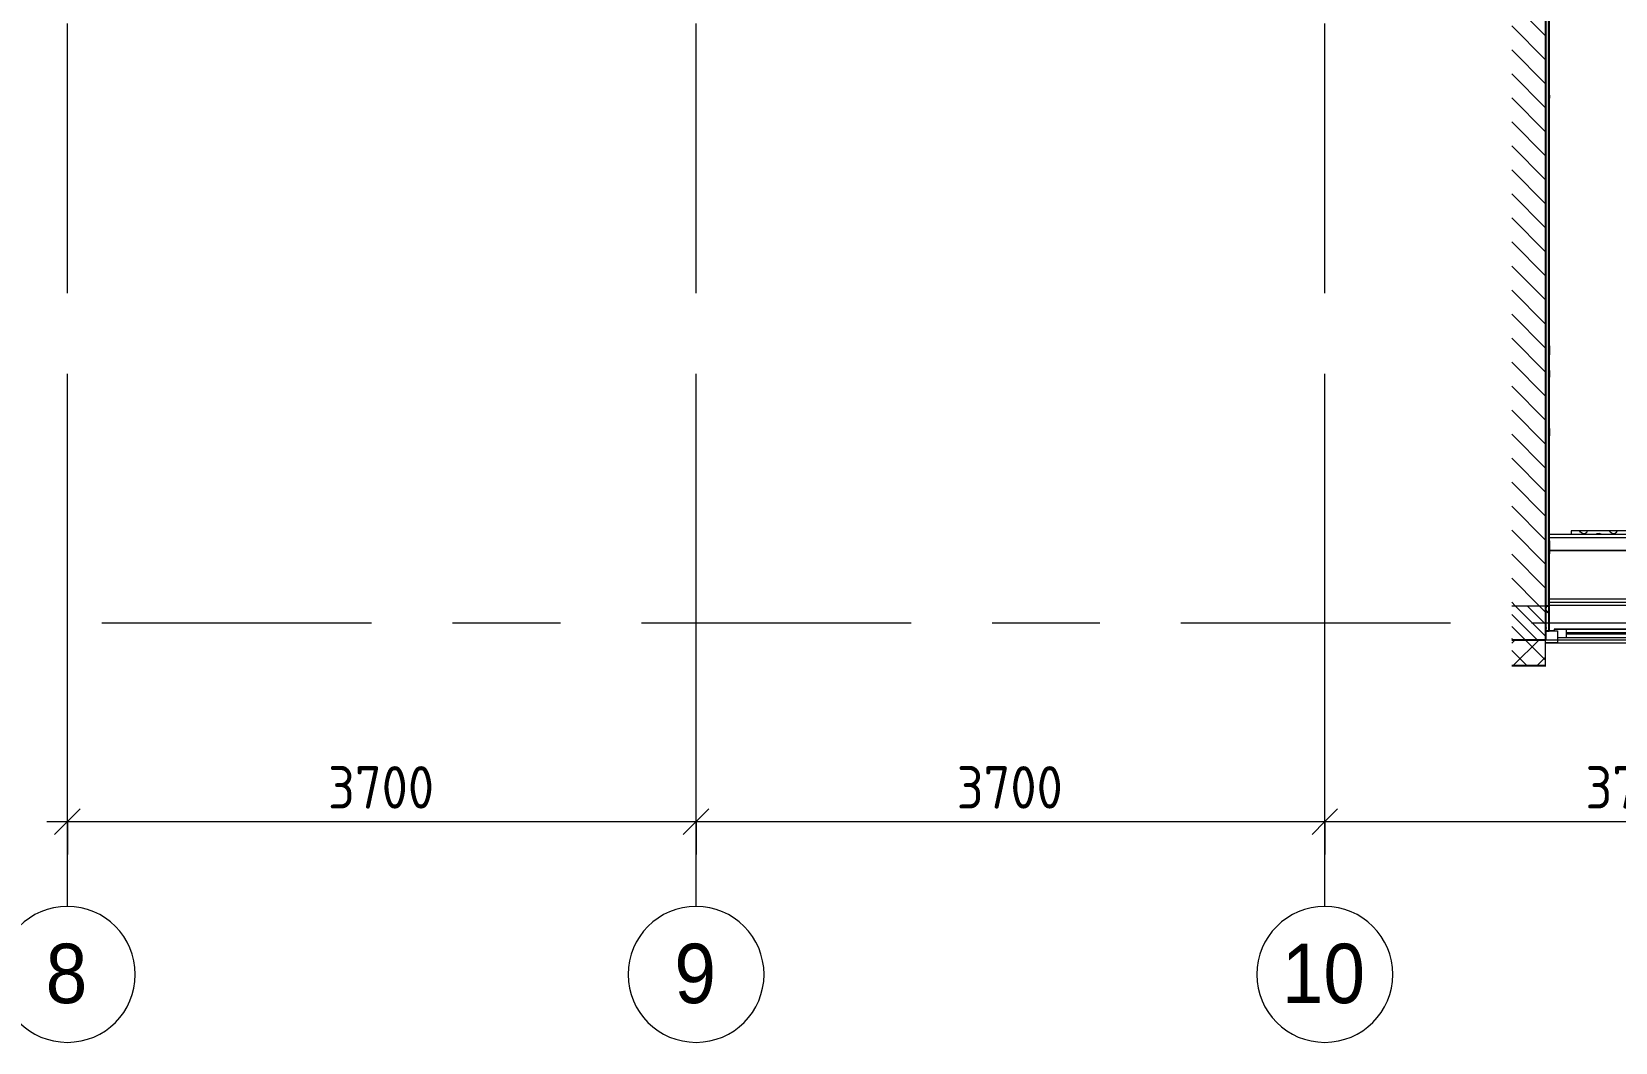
# Model space of a CAD drawing. Header units: millimetres. Extents: x 16345 to 138513, y -2470 to 23828.
# Drawn here: x 22000 to 31320, y -2470 to 3480 of the extents above; entities that cross this region are included whole.
import ezdxf

# ---------------------------------------------------------------- set-up
doc = ezdxf.new("R2010")
doc.units = ezdxf.units.MM
doc.linetypes.add('Осевая', pattern=[3175, 635, -476.25, 1587.5, -476.25])
for name, color, linetype, lineweight in [('A-ANNO-DIMS', 7, 'Continuous', 9), ('A-ANNO-DIMS-100', 7, 'Continuous', 9), ('A-GLAZ', 7, 'Continuous', 9), ('A-GLAZ-1', 7, 'Continuous', 13), ('A-WALL', 7, 'Continuous', 9), ('I-WALL', 7, 'Continuous', 9), ('Знаки', 7, 'Continuous', 9), ('Оси', 7, 'Continuous', 9), ('Оси-1', 7, 'Continuous', 20), ('Оси-2', 7, 'Осевая', 9)]:
    doc.layers.add(name, color=color, linetype=linetype, lineweight=lineweight)
for name, color, linetype, lineweight, true_color in [('A-WALL-1', 7, 'Continuous', 13, 0x3c3c3c), ('A-WALL-3', 7, 'Continuous', 25, 0x3c3c3c), ('A-WALL-FNSH-1', 7, 'Continuous', 13, 0x3c3c3c), ('A-WALL-FNSH-2', 7, 'Continuous', 9, 0x3c3c3c)]:
    doc.layers.add(name, color=color, linetype=linetype, lineweight=lineweight, true_color=true_color)
doc.styles.add('Arial', font='arial.ttf', dxfattribs={"width": 0.9, "height": 350})
doc.styles.add('ISOCPEUR', font='isocpeur.ttf', dxfattribs={"width": 0.9, "height": 250})
doc.dimstyles.new('ISO-2_5_0_9К_БОЛЬШОЙ', dxfattribs={"dimscale": 304.8, "dimtxt": 248.995294, "dimasz": 0.492126, "dimexe": 0.393701, "dimexo": 0.984252, "dimgap": 0, "dimtad": 1, "dimdec": 0, "dimrnd": 10, "dimzin": 0, "dimdsep": 46, "dimtxsty": 'ISOCPEUR', "dimblk1": 'OBLIQUE', "dimblk2": 'OBLIQUE', "dimsah": 1, "dimcen": 0.09, "dimdle": 0.393701, "dimazin": 0, "dimtfac": 1, "dimtdec": 4, "dimtix": 1, "dimtmove": 0, "dimatfit": 3, "dimfxl": 1, "dimtvp": 1, "dimtolj": 1, "dimtzin": 0, "dimarcsym": 2})
pattern_1 = [(0, (0, 0), (121.92, 30.48), [10.058, -81.382, 10.058, -81.382, -487.68]), (0, (0, 0), (121.92, 30.48), [-182.88, 10.058, -172.822, 10.058, -81.382, -213.36]), (0, (0, 0), (121.92, 30.48), [-457.2, 10.058, -50.902, 10.058, -142.342]), (120, (45.72, 15.24), (-87.356454, 90.345817), [10.058, -81.382, 10.058, -81.382, -487.68]), (120, (45.72, 15.24), (-87.356454, 90.345817), [-182.88, 10.058, -172.822, 10.058, -81.382, -213.36]), (120, (45.72, 15.24), (-87.356454, 90.345817), [-457.2, 10.058, -50.902, 10.058, -142.342]), (240, (60.96, 76.2), (-34.563546, -120.825817), [10.058, -81.382, 10.058, -81.382, -487.68]), (240, (60.96, 76.2), (-34.563546, -120.825817), [-182.88, 10.058, -172.822, 10.058, -81.382, -213.36]), (240, (60.96, 76.2), (-34.563546, -120.825817), [-457.2, 10.058, -50.902, 10.058, -142.342])]

# ---------------------------------------------------------------- blocks, each defined once
blk = doc.blocks.new('120_Окно_СКБ_2Ст - 120_Окно_СКБ_2Ст 2100х2400 _мал створка справа_-22446225-План разверток пом_ 2_28_ Этаж 2')
at = {"layer": 'A-GLAZ'}
for p, q in [((1050, -57), (-1050, -57)), ((-1030, -127), (-1000, -127)), ((-930, -107), (100, -107)), ((100, -117), (-930, -117)), ((170, -127), (200, -127)), ((270, -107), (930, -107)), ((930, -117), (270, -117)), ((1000, -127), (1030, -127))]:
    blk.add_line(p, q, dxfattribs=at)
at = {"layer": 'A-GLAZ-1'}
for p, q in [((-1050, -127), (-1050, -57)), ((-1050, -57), (-980, -57)), ((-980, -57), (-980, -127)), ((150, -87), (-980, -87)), ((-980, -87), (-980, -127)), ((-930, -137), (-930, -87)), ((100, -137), (100, -87)), ((150, -127), (150, -57)), ((150, -57), (220, -57)), ((150, -127), (150, -87)), ((220, -57), (220, -127)), ((980, -87), (220, -87)), ((220, -87), (220, -127)), ((270, -137), (270, -87)), ((930, -137), (930, -87)), ((980, -127), (980, -57)), ((980, -57), (1050, -57)), ((980, -127), (980, -87)), ((1050, -57), (1050, -127)), ((-980, -127), (-1050, -127)), ((-980, -127), (-1000, -127)), ((-1000, -127), (-1000, -137)), ((-1000, -137), (170, -137)), ((170, -137), (-1000, -137)), ((220, -127), (150, -127)), ((170, -127), (150, -127)), ((170, -137), (170, -127)), ((220, -127), (200, -127)), ((200, -127), (200, -137)), ((200, -137), (1000, -137)), ((1000, -137), (200, -137)), ((1050, -127), (980, -127)), ((1000, -127), (980, -127)), ((1000, -137), (1000, -127))]:
    blk.add_line(p, q, dxfattribs=at)
blk = doc.blocks.new('Съемный металлический экран с перфорацией - E1-31419150-План разверток пом_ 2_28_ Этаж 2')
at = {"layer": 'Знаки'}
h = blk.add_hatch(dxfattribs=at)
h.set_pattern_fill('FP_18', color=256, style=0, pattern_type=2)
h.set_pattern_definition([(180, (32841.406, 541), (6e-15, -50.8), [13.612, -74.376]), (240, (32816.006, 534.194), (43.99409, -25.4), [13.612, -74.376]), (300, (32809.2, 508.794), (43.99409, 25.4), [13.612, -74.376]), (210, (32827.79, 541), (-9e-05, -101.59984), [13.612, -87.988]), (210, (32853.19, 497.01), (-9e-05, -101.59984), [13.612, -87.988]), (330, (32841.41, 541), (87.9881, 50.79984), [13.612, -87.988]), (330, (32816.01, 497.01), (87.9881, 50.79984), [13.612, -87.988]), (270, (32809.2, 522.41), (87.988, -50.8), [13.612, -87.988]), (270, (32860, 522.41), (87.988, -50.8), [13.612, -87.988])])
h.paths.add_polyline_path([(1800, 20), (0, 20), (0.2, 0), (1800, 0)])
for p, q in [((1800, 20), (0, 20)), ((0, 20), (0, 0)), ((0, 0), (1800, 0)), ((1800, 0), (1800, 20))]:
    blk.add_line(p, q, dxfattribs=at)
blk = doc.blocks.new('Зашивка приборов отопления23 - Зашивка приборов отопления-33321838-План разверток пом_ 2_28_ Этаж 2')
at = {"layer": 'A-WALL'}
for p, q in [((34540, 23400), (34540, 23354)), ((36620, 23400), (34540, 23400)), ((34560, 23079), (36620, 23079)), ((36620, 23079), (34560, 23079)), ((34560, 23004), (36620, 23004))]:
    blk.add_line(p, q, dxfattribs=at)
blk = doc.blocks.new('Ось сетки - D8-29747960-План разверток пом_ 2_28_ Этаж 2')
at = {"layer": 'Оси-1'}
for start, end in [(360, 180), (180, 360)]:
    blk.add_arc((0, 0), 4, start, end, dxfattribs=at)
blk = doc.blocks.new('DIMBLOCK10-План разверток пом_ 2_28_ Этаж 2')
at = {"layer": 'A-ANNO-DIMS-100'}
for p, q in [((22210, -1364.8), (22210, -1050.9)), ((25910, -1364.8), (25910, -1050.9)), ((22090, -1170.9), (25910, -1170.9)), ((22210, -1170.9), (22210, -1364.8)), ((25910, -1170.9), (25910, -1364.8))]:
    blk.add_line(p, q, dxfattribs=at)
at = {"layer": 'A-ANNO-DIMS-100', "lineweight": 20}
for p, q in [((22210, -1170.9), (22285, -1095.9)), ((25910, -1170.9), (25985, -1095.9)), ((22210, -1170.9), (22135, -1245.9)), ((25910, -1170.9), (25835, -1245.9))]:
    blk.add_line(p, q, dxfattribs=at)
at = {"layer": 'A-ANNO-DIMS-100', "color": 0, "insert": (23744, -844.3), "char_height": 250, "width": 758.478, "attachment_point": 1, "line_spacing_factor": 1.149209, "style": 'ISOCPEUR'}
blk.add_mtext('3700', dxfattribs=at)
blk = doc.blocks.new('_Oblique')
at = {"color": 0, "linetype": 'ByBlock', "lineweight": -2}
blk.add_line((-0.5, -0.5), (0.5, 0.5), dxfattribs=at)
blk = doc.blocks.new('DIMBLOCK11-План разверток пом_ 2_28_ Этаж 2')
at = {"layer": 'A-ANNO-DIMS-100'}
for p, q in [((25910, -1364.8), (25910, -1050.9)), ((29610, -1364.8), (29610, -1050.9)), ((25910, -1170.9), (29610, -1170.9)), ((25910, -1170.9), (25910, -1364.8)), ((29610, -1170.9), (29610, -1364.8))]:
    blk.add_line(p, q, dxfattribs=at)
at = {"layer": 'A-ANNO-DIMS-100', "lineweight": 20}
for p, q in [((25910, -1170.9), (25985, -1095.9)), ((29610, -1170.9), (29685, -1095.9)), ((25910, -1170.9), (25835, -1245.9)), ((29610, -1170.9), (29535, -1245.9))]:
    blk.add_line(p, q, dxfattribs=at)
at = {"layer": 'A-ANNO-DIMS-100', "color": 0, "insert": (27444, -844.3), "char_height": 250, "width": 758.478, "attachment_point": 1, "line_spacing_factor": 1.149209, "style": 'ISOCPEUR'}
blk.add_mtext('3700', dxfattribs=at)
blk = doc.blocks.new('DIMBLOCK12-План разверток пом_ 2_28_ Этаж 2')
at = {"layer": 'A-ANNO-DIMS-100'}
for p, q in [((29610, -1364.8), (29610, -1050.9)), ((33310, -1364.8), (33310, -1050.9)), ((29610, -1170.9), (33310, -1170.9)), ((29610, -1170.9), (29610, -1364.8)), ((33310, -1170.9), (33310, -1364.8))]:
    blk.add_line(p, q, dxfattribs=at)
at = {"layer": 'A-ANNO-DIMS-100', "lineweight": 20}
for p, q in [((29610, -1170.9), (29685, -1095.9)), ((33310, -1170.9), (33385, -1095.9)), ((29610, -1170.9), (29535, -1245.9)), ((33310, -1170.9), (33235, -1245.9))]:
    blk.add_line(p, q, dxfattribs=at)
at = {"layer": 'A-ANNO-DIMS-100', "color": 0, "insert": (31144, -844.3), "char_height": 250, "width": 758.478, "attachment_point": 1, "line_spacing_factor": 1.149209, "style": 'ISOCPEUR'}
blk.add_mtext('3700', dxfattribs=at)

msp = doc.modelspace()

# ---------------------------------------------------------------- hatches: boundary and pattern name
at = {"layer": 'A-WALL'}
h = msp.add_hatch(dxfattribs=at)
h.set_pattern_fill('FP_12', color=256, style=0, pattern_type=2)
h.set_pattern_definition([(135, (0, 0), (-35.35534, -35.35534), [])])
h.paths.add_polyline_path([(30710, -100), (30910, -100), (30910, 100), (30710, 100), (30710, 81.8)])
h = msp.add_hatch(dxfattribs=at)
h.set_pattern_fill('FP_1', color=256, style=0, pattern_type=2)
h.set_pattern_definition([(45, (0, 0), (-70.71068, 70.71068), []), (135, (0, 0), (-70.71068, -70.71068), [])])
h.paths.add_polyline_path([(37990, -250), (38709.1, -250), (38709.1, -100), (37990, -100)])
h.paths.add_polyline_path([(35785.1, -250), (35890, -250), (35890, -100), (34770, -100), (34770, -250), (35200.1, -250)])
h.paths.add_polyline_path([(33870, -250), (33870, -100), (33010, -100), (33010, -250), (33444.8, -250)])
h.paths.add_polyline_path([(30710, -250), (30910, -250), (30910, -100), (30710, -100), (30710, -117.6)])
at = {"layer": 'I-WALL'}
h = msp.add_hatch(dxfattribs=at)
h.set_pattern_fill('FP_14', color=256, style=0, pattern_type=2)
h.set_pattern_definition(pattern_1)
h.paths.add_polyline_path([(30910, 100), (30930, 100), (30930, 7900), (30910, 7900), (30910, 494.1)])
h = msp.add_hatch(dxfattribs=at)
h.set_pattern_fill('FP_3', color=256, style=0, pattern_type=2)
h.set_pattern_definition([(135, (0, 0), (-70.71068, -70.71068), [])])
h.paths.add_polyline_path([(30710, 100), (30910, 100), (30910, 7700), (30710, 7700), (30710, 140)])
h = msp.add_hatch(dxfattribs=at)
h.set_pattern_fill('FP_14', color=256, style=0, pattern_type=2)
h.set_pattern_definition(pattern_1)
h.paths.add_polyline_path([(30930, -48), (30930, 100), (30910, 100), (30910, -48)])

# ---------------------------------------------------------------- linework, layer by layer
at = {"layer": 'A-WALL'}
for p, q in [((30710, 100), (30910, 100)), ((30910, -100), (33010, -100)), ((30710, -250), (30910, -250))]:
    msp.add_line(p, q, dxfattribs=at)
at = {"layer": 'A-WALL-1'}
msp.add_line((30910, -250), (30910, -100), dxfattribs=at)
at = {"layer": 'A-WALL-3'}
for p, q in [((30910, 7900), (30910, -100)), ((30930, -48), (30930, 5794.9)), ((30910, 100), (30930, 100)), ((30910, -48), (30930, -48)), ((30710, -100), (30910, -100))]:
    msp.add_line(p, q, dxfattribs=at)
at = {"layer": 'A-WALL-FNSH-1'}
for p, q in [((30931, 140), (30931, 5794.9)), ((30932, 3087.7), (30931, 3087.7)), ((30931, 3087.7), (30931, 141)), ((30932, 141), (30932, 3087.7)), ((30930, 140), (30931, 140)), ((30931, 100), (30930, 100)), ((30930, 100), (30930, -48)), ((30931, 141), (30932, 141)), ((30931, -48), (30931, 100)), ((30930, -48), (30931, -48)), ((30710, -253), (30910, -253)), ((30910, -253), (30910, -250))]:
    msp.add_line(p, q, dxfattribs=at)
at = {"layer": 'A-WALL-FNSH-2'}
msp.add_line((30910, -258), (30910, -253), dxfattribs=at)
at = {"layer": 'I-WALL'}
for p, q in [((30932, 3108.3), (30931, 3108.3)), ((30931, 3105.1), (30932, 3105.1)), ((30931, 3087.7), (30931, 3105.1)), ((30932, 3105.1), (30932, 3087.7)), ((30932, 2622.2), (30931, 2622.2)), ((30932, 2556), (30931, 2556)), ((30931, 2547.4), (30932, 2547.4)), ((30931, 2337.4), (30932, 2337.4)), ((30931, 2335.4), (30932, 2335.4)), ((30931, 2275.7), (30932, 2275.7)), ((30931, 1844.5), (30932, 1844.5)), ((30931, 1744.5), (30932, 1744.5)), ((30932, 1630.3), (30931, 1630.3)), ((30931, 1577.2), (30932, 1577.2)), ((30932, 1485.5), (30931, 1485.5)), ((30931, 1445.5), (30932, 1445.5)), ((30932, 1143.1), (30931, 1143.1)), ((30931, 1100.1), (30932, 1100.1)), ((30931, 521), (32989, 521)), ((32989, 520), (30931, 520)), ((30932, 482.6), (30931, 482.6)), ((30931, 406.3), (30932, 406.3)), ((30930, 120), (33610, 120)), ((30931, 141), (30931, 120)), ((30931, 140), (32990, 140)), ((30932, 141), (32989, 141))]:
    msp.add_line(p, q, dxfattribs=at)
at = {"layer": 'I-WALL', "flags": 128}
for points in [[(30931, 1585.2), (30931, 1588.4), (30931, 1592), (30931, 1595.9), (30931, 1599.9), (30931, 1604.1), (30931, 1608.3), (30931, 1612.3), (30931, 1616.1), (30931, 1619.7), (30931, 1622.8), (30931, 1625.5), (30931, 1627.6), (30931, 1629.1), (30931, 1630.1), (30931, 1630.3)], [(30931, 1630.3), (30931, 1629.9), (30931, 1628.9), (30931, 1627.3), (30931, 1625.1), (30931, 1622.3)], [(30931, 1622.3), (30931, 1625.1), (30931, 1627.3), (30931, 1628.9), (30931, 1629.9), (30931, 1630.3)], [(30931, 1630.3), (30931, 1630.1), (30931, 1629.1), (30931, 1627.6), (30931, 1625.5), (30931, 1622.8), (30931, 1619.7), (30931, 1616.1), (30931, 1612.3), (30931, 1608.3), (30931, 1604.1), (30931, 1599.9), (30931, 1595.9), (30931, 1592), (30931, 1588.4), (30931, 1585.2)], [(30931, 1622.3), (30931, 1619.1), (30931, 1615.5), (30931, 1611.6), (30931, 1607.6), (30931, 1603.4), (30931, 1599.3), (30931, 1595.2), (30931, 1591.4), (30931, 1587.9), (30931, 1584.7), (30931, 1582.1), (30931, 1579.9), (30931, 1578.4), (30931, 1577.5), (30931, 1577.2)], [(30931, 1577.2), (30931, 1577.5), (30931, 1578.4), (30931, 1579.9), (30931, 1582.1), (30931, 1584.7), (30931, 1587.9), (30931, 1591.4), (30931, 1595.2), (30931, 1599.3), (30931, 1603.4), (30931, 1607.6), (30931, 1611.6), (30931, 1615.5), (30931, 1619.1), (30931, 1622.3)], [(30931, 1577.2), (30931, 1577.6), (30931, 1578.6), (30931, 1580.3), (30931, 1582.5), (30931, 1585.2)], [(30931, 1585.2), (30931, 1582.5), (30931, 1580.3), (30931, 1578.6), (30931, 1577.6), (30931, 1577.2)], [(30932, 1622.3), (30932, 1625.1), (30932, 1627.3), (30932, 1628.9), (30932, 1629.9), (30932, 1630.3)], [(30932, 1630.3), (30932, 1630.1), (30932, 1629.1), (30932, 1627.6), (30932, 1625.5), (30932, 1622.8), (30932, 1619.7), (30932, 1616.1), (30932, 1612.3), (30932, 1608.3), (30932, 1604.1), (30932, 1599.9), (30932, 1595.9), (30932, 1592), (30932, 1588.4), (30932, 1585.2)], [(30932, 1585.2), (30932, 1588.4), (30932, 1592), (30932, 1595.9), (30932, 1599.9), (30932, 1604.1), (30932, 1608.3), (30932, 1612.3), (30932, 1616.1), (30932, 1619.7), (30932, 1622.8), (30932, 1625.5), (30932, 1627.6), (30932, 1629.1), (30932, 1630.1), (30932, 1630.3)], [(30932, 1630.3), (30932, 1629.9), (30932, 1628.9), (30932, 1627.3), (30932, 1625.1), (30932, 1622.3)], [(30932, 1577.2), (30932, 1577.5), (30932, 1578.4), (30932, 1579.9), (30932, 1582.1), (30932, 1584.7), (30932, 1587.9), (30932, 1591.4), (30932, 1595.2), (30932, 1599.3), (30932, 1603.4), (30932, 1607.6), (30932, 1611.6), (30932, 1615.5), (30932, 1619.1), (30932, 1622.3)], [(30932, 1622.3), (30932, 1619.1), (30932, 1615.5), (30932, 1611.6), (30932, 1607.6), (30932, 1603.4), (30932, 1599.3), (30932, 1595.2), (30932, 1591.4), (30932, 1587.9), (30932, 1584.7), (30932, 1582.1), (30932, 1579.9), (30932, 1578.4), (30932, 1577.5), (30932, 1577.2)], [(30932, 1585.2), (30932, 1582.5), (30932, 1580.3), (30932, 1578.6), (30932, 1577.6), (30932, 1577.2)], [(30932, 1577.2), (30932, 1577.6), (30932, 1578.6), (30932, 1580.3), (30932, 1582.5), (30932, 1585.2)], [(30931, 1465.5), (30931, 1468.6), (30931, 1471.7), (30931, 1474.6), (30931, 1477.3), (30931, 1479.6), (30931, 1481.7), (30931, 1483.3), (30931, 1484.5), (30931, 1485.3), (30931, 1485.5), (30931, 1485.3), (30931, 1484.5), (30931, 1483.3), (30931, 1481.7), (30931, 1479.6), (30931, 1477.3), (30931, 1474.6), (30931, 1471.7), (30931, 1468.6), (30931, 1465.5)], [(30931, 1465.5), (30931, 1468.6), (30931, 1471.7), (30931, 1474.6), (30931, 1477.3), (30931, 1479.6), (30931, 1481.7), (30931, 1483.3), (30931, 1484.5), (30931, 1485.3), (30931, 1485.5), (30931, 1485.3), (30931, 1484.5), (30931, 1483.3), (30931, 1481.7), (30931, 1479.6), (30931, 1477.3), (30931, 1474.6), (30931, 1471.7), (30931, 1468.6), (30931, 1465.5)], [(30931, 1465.5), (30931, 1462.4), (30931, 1459.3), (30931, 1456.4), (30931, 1453.8), (30931, 1451.4), (30931, 1449.3), (30931, 1447.7), (30931, 1446.5), (30931, 1445.8), (30931, 1445.5), (30931, 1445.8), (30931, 1446.5), (30931, 1447.7), (30931, 1449.3), (30931, 1451.4), (30931, 1453.8), (30931, 1456.4), (30931, 1459.3), (30931, 1462.4), (30931, 1465.5)], [(30931, 1465.5), (30931, 1462.4), (30931, 1459.3), (30931, 1456.4), (30931, 1453.8), (30931, 1451.4), (30931, 1449.3), (30931, 1447.7), (30931, 1446.5), (30931, 1445.8), (30931, 1445.5), (30931, 1445.8), (30931, 1446.5), (30931, 1447.7), (30931, 1449.3), (30931, 1451.4), (30931, 1453.8), (30931, 1456.4), (30931, 1459.3), (30931, 1462.4), (30931, 1465.5)], [(30932, 1465.5), (30932, 1468.6), (30932, 1471.7), (30932, 1474.6), (30932, 1477.3), (30932, 1479.6), (30932, 1481.7), (30932, 1483.3), (30932, 1484.5), (30932, 1485.3), (30932, 1485.5), (30932, 1485.3), (30932, 1484.5), (30932, 1483.3), (30932, 1481.7), (30932, 1479.6), (30932, 1477.3), (30932, 1474.6), (30932, 1471.7), (30932, 1468.6), (30932, 1465.5)], [(30932, 1465.5), (30932, 1468.6), (30932, 1471.7), (30932, 1474.6), (30932, 1477.3), (30932, 1479.6), (30932, 1481.7), (30932, 1483.3), (30932, 1484.5), (30932, 1485.3), (30932, 1485.5), (30932, 1485.3), (30932, 1484.5), (30932, 1483.3), (30932, 1481.7), (30932, 1479.6), (30932, 1477.3), (30932, 1474.6), (30932, 1471.7), (30932, 1468.6), (30932, 1465.5)], [(30932, 1465.5), (30932, 1462.4), (30932, 1459.3), (30932, 1456.4), (30932, 1453.8), (30932, 1451.4), (30932, 1449.3), (30932, 1447.7), (30932, 1446.5), (30932, 1445.8), (30932, 1445.5), (30932, 1445.8), (30932, 1446.5), (30932, 1447.7), (30932, 1449.3), (30932, 1451.4), (30932, 1453.8), (30932, 1456.4), (30932, 1459.3), (30932, 1462.4), (30932, 1465.5)], [(30932, 1465.5), (30932, 1462.4), (30932, 1459.3), (30932, 1456.4), (30932, 1453.8), (30932, 1451.4), (30932, 1449.3), (30932, 1447.7), (30932, 1446.5), (30932, 1445.8), (30932, 1445.5), (30932, 1445.8), (30932, 1446.5), (30932, 1447.7), (30932, 1449.3), (30932, 1451.4), (30932, 1453.8), (30932, 1456.4), (30932, 1459.3), (30932, 1462.4), (30932, 1465.5)], [(30931, 1130), (30931, 1133), (30931, 1135.7), (30931, 1138), (30931, 1140), (30931, 1141.5), (30931, 1142.5), (30931, 1143.1), (30931, 1143), (30931, 1142.5), (30931, 1141.4), (30931, 1139.9), (30931, 1137.9), (30931, 1135.5), (30931, 1132.7), (30931, 1129.7), (30931, 1126.5), (30931, 1123.2), (30931, 1119.8), (30931, 1116.5), (30931, 1113.3)], [(30931, 1113.3), (30931, 1116.5), (30931, 1119.8), (30931, 1123.2), (30931, 1126.5), (30931, 1129.7), (30931, 1132.7), (30931, 1135.5), (30931, 1137.9), (30931, 1139.9), (30931, 1141.4), (30931, 1142.5), (30931, 1143), (30931, 1143.1), (30931, 1142.5), (30931, 1141.5), (30931, 1140), (30931, 1138), (30931, 1135.7), (30931, 1133), (30931, 1130)], [(30931, 1113.3), (30931, 1110.3), (30931, 1107.6), (30931, 1105.2), (30931, 1103.2), (30931, 1101.7), (30931, 1100.7), (30931, 1100.2), (30931, 1100.2), (30931, 1100.7), (30931, 1101.8), (30931, 1103.4), (30931, 1105.4), (30931, 1107.8), (30931, 1110.5), (30931, 1113.5), (30931, 1116.7), (30931, 1120.1), (30931, 1123.4), (30931, 1126.8), (30931, 1130)], [(30931, 1130), (30931, 1126.8), (30931, 1123.4), (30931, 1120.1), (30931, 1116.7), (30931, 1113.5), (30931, 1110.5), (30931, 1107.8), (30931, 1105.4), (30931, 1103.4), (30931, 1101.8), (30931, 1100.7), (30931, 1100.2), (30931, 1100.2), (30931, 1100.7), (30931, 1101.7), (30931, 1103.2), (30931, 1105.2), (30931, 1107.6), (30931, 1110.3), (30931, 1113.3)], [(30932, 1113.3), (30932, 1116.5), (30932, 1119.8), (30932, 1123.2), (30932, 1126.5), (30932, 1129.7), (30932, 1132.7), (30932, 1135.5), (30932, 1137.9), (30932, 1139.9), (30932, 1141.4), (30932, 1142.5), (30932, 1143), (30932, 1143.1), (30932, 1142.5), (30932, 1141.5), (30932, 1140), (30932, 1138), (30932, 1135.7), (30932, 1133), (30932, 1130)], [(30932, 1130), (30932, 1133), (30932, 1135.7), (30932, 1138), (30932, 1140), (30932, 1141.5), (30932, 1142.5), (30932, 1143.1), (30932, 1143), (30932, 1142.5), (30932, 1141.4), (30932, 1139.9), (30932, 1137.9), (30932, 1135.5), (30932, 1132.7), (30932, 1129.7), (30932, 1126.5), (30932, 1123.2), (30932, 1119.8), (30932, 1116.5), (30932, 1113.3)], [(30932, 1130), (30932, 1126.8), (30932, 1123.4), (30932, 1120.1), (30932, 1116.7), (30932, 1113.5), (30932, 1110.5), (30932, 1107.8), (30932, 1105.4), (30932, 1103.4), (30932, 1101.8), (30932, 1100.7), (30932, 1100.2), (30932, 1100.2), (30932, 1100.7), (30932, 1101.7), (30932, 1103.2), (30932, 1105.2), (30932, 1107.6), (30932, 1110.3), (30932, 1113.3)], [(30932, 1113.3), (30932, 1110.3), (30932, 1107.6), (30932, 1105.2), (30932, 1103.2), (30932, 1101.7), (30932, 1100.7), (30932, 1100.2), (30932, 1100.2), (30932, 1100.7), (30932, 1101.8), (30932, 1103.4), (30932, 1105.4), (30932, 1107.8), (30932, 1110.5), (30932, 1113.5), (30932, 1116.7), (30932, 1120.1), (30932, 1123.4), (30932, 1126.8), (30932, 1130)], [(30931, 410), (30931, 413), (30931, 416.8), (30931, 421.2), (30931, 426.2), (30931, 431.7), (30931, 437.5), (30931, 443.4), (30931, 449.4), (30931, 455.3), (30931, 460.8), (30931, 466), (30931, 470.7), (30931, 474.7), (30931, 477.9), (30931, 480.4), (30931, 481.9), (30931, 482.6), (30931, 482.3), (30931, 481), (30931, 478.9)], [(30931, 478.9), (30931, 481), (30931, 482.3), (30931, 482.6), (30931, 481.9), (30931, 480.4), (30931, 477.9), (30931, 474.7), (30931, 470.7), (30931, 466), (30931, 460.8), (30931, 455.3), (30931, 449.4), (30931, 443.4), (30931, 437.5), (30931, 431.7), (30931, 426.2), (30931, 421.2), (30931, 416.8), (30931, 413), (30931, 410)], [(30931, 478.9), (30931, 475.9), (30931, 472.1), (30931, 467.7), (30931, 462.7), (30931, 457.2), (30931, 451.4), (30931, 445.5), (30931, 439.5), (30931, 433.7), (30931, 428.1), (30931, 422.9), (30931, 418.2), (30931, 414.2), (30931, 411), (30931, 408.5), (30931, 407), (30931, 406.4), (30931, 406.7), (30931, 407.9), (30931, 410)], [(30931, 410), (30931, 407.9), (30931, 406.7), (30931, 406.4), (30931, 407), (30931, 408.5), (30931, 411), (30931, 414.2), (30931, 418.2), (30931, 422.9), (30931, 428.1), (30931, 433.7), (30931, 439.5), (30931, 445.5), (30931, 451.4), (30931, 457.2), (30931, 462.7), (30931, 467.7), (30931, 472.1), (30931, 475.9), (30931, 478.9)], [(30932, 478.9), (30932, 481), (30932, 482.3), (30932, 482.6), (30932, 481.9), (30932, 480.4), (30932, 477.9), (30932, 474.7), (30932, 470.7), (30932, 466), (30932, 460.8), (30932, 455.3), (30932, 449.4), (30932, 443.4), (30932, 437.5), (30932, 431.7), (30932, 426.2), (30932, 421.2), (30932, 416.8), (30932, 413), (30932, 410)], [(30932, 410), (30932, 413), (30932, 416.8), (30932, 421.2), (30932, 426.2), (30932, 431.7), (30932, 437.5), (30932, 443.4), (30932, 449.4), (30932, 455.3), (30932, 460.8), (30932, 466), (30932, 470.7), (30932, 474.7), (30932, 477.9), (30932, 480.4), (30932, 481.9), (30932, 482.6), (30932, 482.3), (30932, 481), (30932, 478.9)], [(30932, 410), (30932, 407.9), (30932, 406.7), (30932, 406.4), (30932, 407), (30932, 408.5), (30932, 411), (30932, 414.2), (30932, 418.2), (30932, 422.9), (30932, 428.1), (30932, 433.7), (30932, 439.5), (30932, 445.5), (30932, 451.4), (30932, 457.2), (30932, 462.7), (30932, 467.7), (30932, 472.1), (30932, 475.9), (30932, 478.9)], [(30932, 478.9), (30932, 475.9), (30932, 472.1), (30932, 467.7), (30932, 462.7), (30932, 457.2), (30932, 451.4), (30932, 445.5), (30932, 439.5), (30932, 433.7), (30932, 428.1), (30932, 422.9), (30932, 418.2), (30932, 414.2), (30932, 411), (30932, 408.5), (30932, 407), (30932, 406.4), (30932, 406.7), (30932, 407.9), (30932, 410)]]:
    msp.add_lwpolyline(points, dxfattribs=at)
at = {"layer": 'Оси'}
for p, q in [((22210, -1670.5), (22210, 829.5)), ((25910, -1670.5), (25910, 829.5)), ((29610, -1670.5), (29610, 829.5))]:
    msp.add_line(p, q, dxfattribs=at)
at = {"layer": 'Оси-2'}
for p, q in [((22210, 829.5), (22210, 21302.9)), ((25910, 829.5), (25910, 21302.9)), ((29610, 829.5), (29610, 21302.9)), ((21302, 0), (36260, 0))]:
    msp.add_line(p, q, dxfattribs=at)

# ---------------------------------------------------------------- block references
at = {"layer": 'A-GLAZ', "rotation": 180}
msp.add_blockref('120_Окно_СКБ_2Ст - 120_Окно_СКБ_2Ст 2100х2400 _мал створка справа_-22446225-План разверток пом_ 2_28_ Этаж 2', (31960, -175), dxfattribs=at)
at = {"layer": 'A-WALL', "rotation": 180}
msp.add_blockref('Зашивка приборов отопления23 - Зашивка приборов отопления-33321838-План разверток пом_ 2_28_ Этаж 2', (67550, 23504), dxfattribs=at)
at = {"layer": 'Знаки', "rotation": 180}
msp.add_blockref('Съемный металлический экран с перфорацией - E1-31419150-План разверток пом_ 2_28_ Этаж 2', (32860, 541), dxfattribs=at)
at = {"layer": 'Оси-1', "xscale": 99.99999999999993, "yscale": 99.99999999999993, "zscale": 99.99999999999993}
for p in [(22210, -2070.5), (25910, -2070.5), (29610, -2070.5)]:
    msp.add_blockref('Ось сетки - D8-29747960-План разверток пом_ 2_28_ Этаж 2', p, dxfattribs=at)

# ---------------------------------------------------------------- texts
at = {"layer": 'Оси', "char_height": 350, "attachment_point": 1, "style": 'Arial'}
for s, insert, width in [('\\fArial|b0|i0|c204|p34|;\\W.9;8', (22082.5, -1889.8), 303.038), ('\\fArial|b0|i0|c204|p34|;\\W.9;9', (25782.5, -1889.8), 303.038), ('10', (29357.4, -1889.8), 606.076)]:
    msp.add_mtext(s, dxfattribs=dict(at, insert=insert, width=width))

# ---------------------------------------------------------------- dimensions: what is measured, and where the dimension line sits
at = {"layer": 'A-ANNO-DIMS'}
for base, p1, p2, picture, middle in [((25910, -1170.9), (22210, -1064.8), (25910, -1064.8), 'DIMBLOCK10-План разверток пом_ 2_28_ Этаж 2', (24060, -1045.9)), ((29610, -1170.9), (25910, -1064.8), (29610, -1064.8), 'DIMBLOCK11-План разверток пом_ 2_28_ Этаж 2', (27760, -1045.9)), ((33310, -1170.9), (29610, -1064.8), (33310, -1064.8), 'DIMBLOCK12-План разверток пом_ 2_28_ Этаж 2', (31460, -1045.9))]:
    dim = msp.add_linear_dim(base=base, p1=p1, p2=p2, dimstyle='ISO-2_5_0_9К_БОЛЬШОЙ', override={"dimpost": '<>', "dimfxl": 3700}, dxfattribs=at)
    dim.commit()
    dim.dimension.update_dxf_attribs({"geometry": picture, "text_midpoint": middle})

doc.saveas('drawing.dxf')
